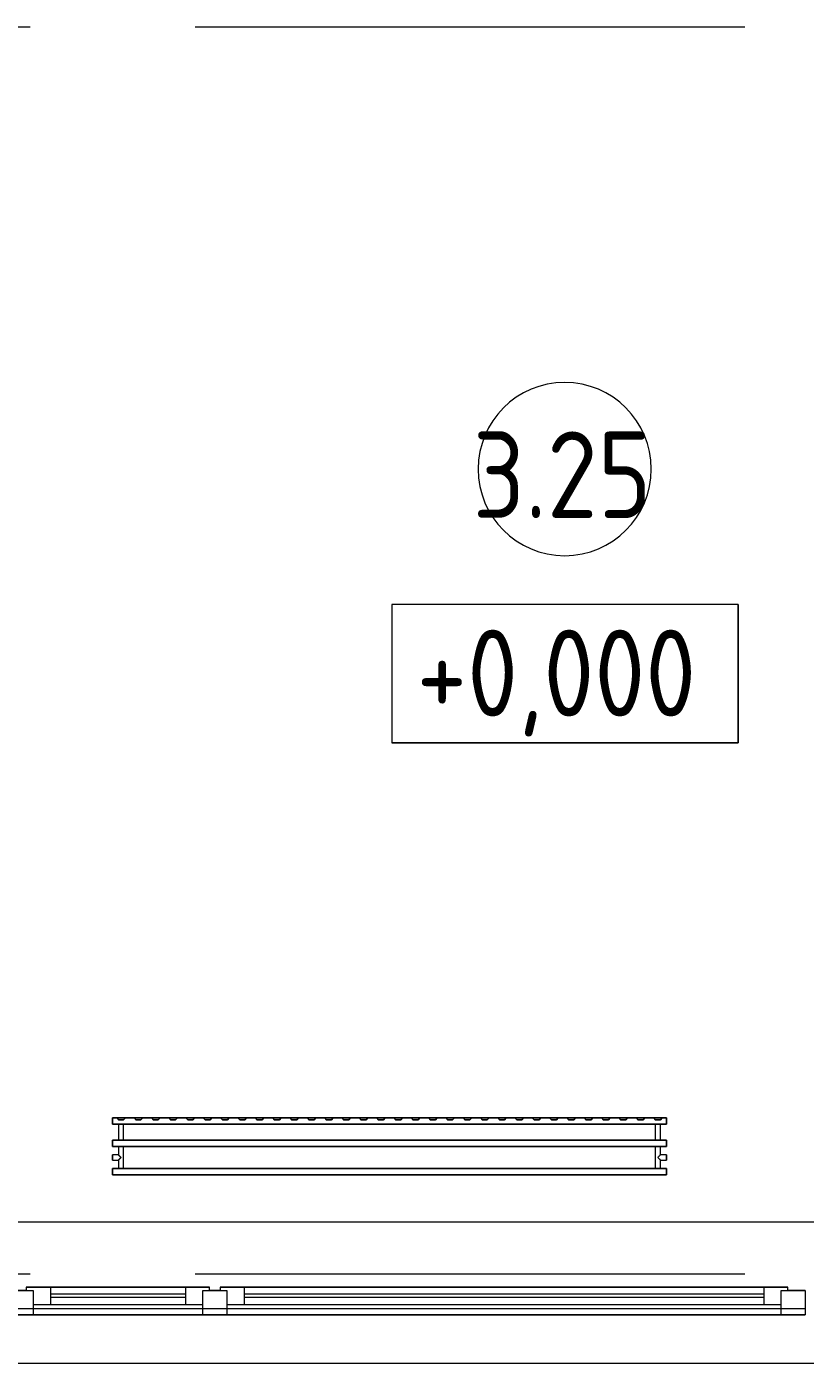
# Model space of a CAD drawing. Header units: millimetres. Extents: x 2623 to 210903, y -8553 to 29000.
# Drawn here: x 31127 to 33376, y -258 to 3600 of the extents above; entities that cross this region are included whole.
import ezdxf

# ---------------------------------------------------------------- set-up
doc = ezdxf.new("R2010")
doc.units = ezdxf.units.MM
doc.linetypes.add('Осевая', pattern=[3175, 635, -476.25, 1587.5, -476.25])
for name, color, linetype, lineweight in [('A-AREA-IDEN', 7, 'Continuous', 9), ('A-GLAZ', 7, 'Continuous', 9), ('A-WALL', 7, 'Continuous', 9), ('G-ANNO-DIMS', 7, 'Continuous', 9), ('I-WALL', 7, 'Continuous', 9), ('Оси-2', 7, 'Осевая', 9)]:
    doc.layers.add(name, color=color, linetype=linetype, lineweight=lineweight)
doc.layers.add('M-EQPM-1', color=7, linetype='Continuous', lineweight=9, true_color=0xaaaaaa)
doc.styles.add('GOST Common_5', font='GOST_Common.ttf', dxfattribs={"width": 0.9, "height": 250})

# ---------------------------------------------------------------- blocks, each defined once
blk = doc.blocks.new('120_Окно_СКБ_2Ст_Фрамуга сверху - 120_Окно_СКБ_2Ст_2300х2500_h_ ДОО-19727959-План монтажа стен и перегородок 3 этажа в осях 23-33')
at = {"layer": 'A-GLAZ'}
for p, q in [((-1150, -127), (-1150, -57)), ((-1150, -57), (-1080, -57)), ((1150, -57), (-1150, -57)), ((-1080, -57), (-1080, -127)), ((-1080, -57), (1080, -57)), ((520, -127), (520, -57)), ((520, -57), (590, -57)), ((590, -57), (590, -127)), ((1080, -127), (1080, -57)), ((1080, -57), (1150, -57)), ((1150, -57), (1150, -127)), ((520, -87), (-1080, -87)), ((-1080, -87), (-1080, -127)), ((-1030, -137), (-1030, -87)), ((-1030, -107), (470, -107)), ((470, -137), (470, -87)), ((520, -127), (520, -87)), ((1080, -87), (590, -87)), ((590, -87), (590, -127)), ((640, -137), (640, -87)), ((640, -107), (1030, -107)), ((1030, -137), (1030, -87)), ((1080, -127), (1080, -87)), ((-1080, -127), (-1150, -127)), ((-1150, -127), (-1100, -127)), ((-1080, -127), (-1100, -127)), ((-1100, -127), (-1100, -137)), ((-1100, -137), (540, -137)), ((540, -137), (-1100, -137)), ((470, -117), (-1030, -117)), ((590, -127), (520, -127)), ((540, -127), (520, -127)), ((540, -127), (570, -127)), ((540, -127), (570, -127)), ((540, -137), (540, -127)), ((590, -127), (570, -127)), ((570, -127), (570, -137)), ((570, -137), (1100, -137)), ((1100, -137), (570, -137)), ((1030, -117), (640, -117)), ((1150, -127), (1080, -127)), ((1100, -127), (1080, -127)), ((1100, -127), (1150, -127)), ((1100, -137), (1100, -127))]:
    blk.add_line(p, q, dxfattribs=at)
blk = doc.blocks.new('radiator_prado_classic_z_tip_30_po exemplyaru - Classic Z Тип 30-300-V40-План монтажа стен и перегородок 3 этажа в осях 23-33')
at = {"layer": 'M-EQPM-1'}
for p, q in [((0, 228), (0, 210)), ((1600, 228), (0, 228)), ((0, 210), (0, 228)), ((0, 228), (12.5, 228)), ((0, 210), (1600, 210)), ((17.5, 210), (0, 210)), ((12.5, 228), (37.5, 228)), ((37.5, 228), (12.5, 228)), ((12.5, 228), (37.5, 228)), ((12.5, 228), (17.5, 223)), ((12.5, 228), (17.5, 223)), ((32.5, 223), (17.5, 223)), ((17.5, 223), (32.5, 223)), ((17.5, 210), (17.5, 164)), ((17.5, 210), (17.5, 164)), ((21.2, 210), (17.5, 210)), ((17.5, 210), (26.9, 210)), ((32.5, 210), (17.5, 210)), ((17.5, 210), (32.5, 210)), ((31.5, 210), (18.5, 210)), ((32.5, 210), (21.2, 210)), ((26.9, 210), (32.2, 210)), ((32.2, 210), (32.5, 210)), ((32.5, 223), (37.5, 228)), ((37.5, 228), (32.5, 223)), ((32.5, 164), (32.5, 210)), ((32.5, 164), (32.5, 210)), ((1567.5, 210), (32.5, 210)), ((37.5, 228), (62.5, 228)), ((62.5, 228), (87.5, 228)), ((87.5, 228), (62.5, 228)), ((62.5, 228), (87.5, 228)), ((62.5, 228), (67.5, 223)), ((62.5, 228), (67.5, 223)), ((82.5, 223), (67.5, 223)), ((67.5, 223), (82.5, 223)), ((82.5, 223), (87.5, 228)), ((87.5, 228), (82.5, 223)), ((87.5, 228), (112.5, 228)), ((112.5, 228), (137.5, 228)), ((137.5, 228), (112.5, 228)), ((112.5, 228), (137.5, 228)), ((112.5, 228), (117.5, 223)), ((112.5, 228), (117.5, 223)), ((132.5, 223), (117.5, 223)), ((117.5, 223), (132.5, 223)), ((132.5, 223), (137.5, 228)), ((137.5, 228), (132.5, 223)), ((137.5, 228), (162.5, 228)), ((162.5, 228), (187.5, 228)), ((187.5, 228), (162.5, 228)), ((162.5, 228), (187.5, 228)), ((162.5, 228), (167.5, 223)), ((162.5, 228), (167.5, 223)), ((182.5, 223), (167.5, 223)), ((167.5, 223), (182.5, 223)), ((182.5, 223), (187.5, 228)), ((187.5, 228), (182.5, 223)), ((187.5, 228), (212.5, 228)), ((212.5, 228), (237.5, 228)), ((237.5, 228), (212.5, 228)), ((212.5, 228), (237.5, 228)), ((212.5, 228), (217.5, 223)), ((212.5, 228), (217.5, 223)), ((232.5, 223), (217.5, 223)), ((217.5, 223), (232.5, 223)), ((232.5, 223), (237.5, 228)), ((237.5, 228), (232.5, 223)), ((237.5, 228), (262.5, 228)), ((262.5, 228), (287.5, 228)), ((287.5, 228), (262.5, 228)), ((262.5, 228), (287.5, 228)), ((262.5, 228), (267.5, 223)), ((262.5, 228), (267.5, 223)), ((282.5, 223), (267.5, 223)), ((267.5, 223), (282.5, 223)), ((282.5, 223), (287.5, 228)), ((287.5, 228), (282.5, 223)), ((287.5, 228), (312.5, 228)), ((312.5, 228), (337.5, 228)), ((337.5, 228), (312.5, 228)), ((312.5, 228), (337.5, 228)), ((312.5, 228), (317.5, 223)), ((312.5, 228), (317.5, 223)), ((332.5, 223), (317.5, 223)), ((317.5, 223), (332.5, 223)), ((332.5, 223), (337.5, 228)), ((337.5, 228), (332.5, 223)), ((337.5, 228), (362.5, 228)), ((362.5, 228), (387.5, 228)), ((387.5, 228), (362.5, 228)), ((362.5, 228), (387.5, 228)), ((362.5, 228), (367.5, 223)), ((362.5, 228), (367.5, 223)), ((382.5, 223), (367.5, 223)), ((367.5, 223), (382.5, 223)), ((382.5, 223), (387.5, 228)), ((387.5, 228), (382.5, 223)), ((387.5, 228), (412.5, 228)), ((437.5, 228), (412.5, 228)), ((412.5, 228), (437.5, 228)), ((412.5, 228), (417.5, 223)), ((412.5, 228), (417.5, 223)), ((412.8, 228), (437.5, 228)), ((432.5, 223), (417.5, 223)), ((417.5, 223), (432.5, 223)), ((432.5, 223), (437.5, 228)), ((437.5, 228), (432.5, 223)), ((437.5, 228), (462.5, 228)), ((462.5, 228), (487.5, 228)), ((487.5, 228), (462.5, 228)), ((462.5, 228), (487.5, 228)), ((462.5, 228), (467.5, 223)), ((462.5, 228), (467.5, 223)), ((482.5, 223), (467.5, 223)), ((467.5, 223), (482.5, 223)), ((482.5, 223), (487.5, 228)), ((487.5, 228), (482.5, 223)), ((487.5, 228), (512.5, 228)), ((512.5, 228), (537.5, 228)), ((537.5, 228), (512.5, 228)), ((512.5, 228), (537.5, 228)), ((512.5, 228), (517.5, 223)), ((512.5, 228), (517.5, 223)), ((532.5, 223), (517.5, 223)), ((517.5, 223), (532.5, 223)), ((532.5, 223), (537.5, 228)), ((537.5, 228), (532.5, 223)), ((537.5, 228), (562.5, 228)), ((562.5, 228), (587.5, 228)), ((587.5, 228), (562.5, 228)), ((562.5, 228), (587.5, 228)), ((562.5, 228), (567.5, 223)), ((562.5, 228), (567.5, 223)), ((582.5, 223), (567.5, 223)), ((567.5, 223), (582.5, 223)), ((582.5, 223), (587.5, 228)), ((587.5, 228), (582.5, 223)), ((587.5, 228), (612.5, 228)), ((612.5, 228), (637.5, 228)), ((637.5, 228), (612.5, 228)), ((612.5, 228), (637.5, 228)), ((612.5, 228), (617.5, 223)), ((612.5, 228), (617.5, 223)), ((632.5, 223), (617.5, 223)), ((617.5, 223), (632.5, 223)), ((632.5, 223), (637.5, 228)), ((637.5, 228), (632.5, 223)), ((637.5, 228), (662.5, 228)), ((662.5, 228), (687.5, 228)), ((687.5, 228), (662.5, 228)), ((662.5, 228), (687.5, 228)), ((662.5, 228), (667.5, 223)), ((662.5, 228), (667.5, 223)), ((682.5, 223), (667.5, 223)), ((667.5, 223), (682.5, 223)), ((682.5, 223), (687.5, 228)), ((687.5, 228), (682.5, 223)), ((687.5, 228), (712.5, 228)), ((712.5, 228), (737.5, 228)), ((737.5, 228), (712.5, 228)), ((712.5, 228), (737.5, 228)), ((712.5, 228), (717.5, 223)), ((712.5, 228), (717.5, 223)), ((732.5, 223), (717.5, 223)), ((717.5, 223), (732.5, 223)), ((732.5, 223), (737.5, 228)), ((737.5, 228), (732.5, 223)), ((737.5, 228), (762.5, 228)), ((762.5, 228), (787.5, 228)), ((787.5, 228), (762.5, 228)), ((762.5, 228), (787.5, 228)), ((762.5, 228), (767.5, 223)), ((762.5, 228), (767.5, 223)), ((782.5, 223), (767.5, 223)), ((767.5, 223), (782.5, 223)), ((782.5, 223), (787.5, 228)), ((787.5, 228), (782.5, 223)), ((787.5, 228), (812.5, 228)), ((812.5, 228), (837.5, 228)), ((837.5, 228), (812.5, 228)), ((812.5, 228), (837.5, 228)), ((812.5, 228), (817.5, 223)), ((812.5, 228), (817.5, 223)), ((832.5, 223), (817.5, 223)), ((817.5, 223), (832.5, 223)), ((832.5, 223), (837.5, 228)), ((837.5, 228), (832.5, 223)), ((837.5, 228), (862.5, 228)), ((862.5, 228), (887.5, 228)), ((887.5, 228), (862.5, 228)), ((862.5, 228), (887.5, 228)), ((862.5, 228), (867.5, 223)), ((862.5, 228), (867.5, 223)), ((882.5, 223), (867.5, 223)), ((867.5, 223), (882.5, 223)), ((882.5, 223), (887.5, 228)), ((887.5, 228), (882.5, 223)), ((887.5, 228), (912.5, 228)), ((912.5, 228), (937.5, 228)), ((937.5, 228), (912.5, 228)), ((912.5, 228), (937.5, 228)), ((912.5, 228), (917.5, 223)), ((912.5, 228), (917.5, 223)), ((932.5, 223), (917.5, 223)), ((917.5, 223), (932.5, 223)), ((932.5, 223), (937.5, 228)), ((937.5, 228), (932.5, 223)), ((937.5, 228), (962.5, 228)), ((962.5, 228), (987.5, 228)), ((987.5, 228), (962.5, 228)), ((962.5, 228), (987.5, 228)), ((962.5, 228), (967.5, 223)), ((962.5, 228), (967.5, 223)), ((982.5, 223), (967.5, 223)), ((967.5, 223), (982.5, 223)), ((982.5, 223), (987.5, 228)), ((987.5, 228), (982.5, 223)), ((987.5, 228), (1012.5, 228)), ((1012.5, 228), (1037.5, 228)), ((1037.5, 228), (1012.5, 228)), ((1012.5, 228), (1037.5, 228)), ((1012.5, 228), (1017.5, 223)), ((1012.5, 228), (1017.5, 223)), ((1032.5, 223), (1017.5, 223)), ((1017.5, 223), (1032.5, 223)), ((1032.5, 223), (1037.5, 228)), ((1037.5, 228), (1032.5, 223)), ((1037.5, 228), (1062.5, 228)), ((1062.5, 228), (1087.5, 228)), ((1087.5, 228), (1062.5, 228)), ((1062.5, 228), (1087.5, 228)), ((1062.5, 228), (1067.5, 223)), ((1062.5, 228), (1067.5, 223)), ((1082.5, 223), (1067.5, 223)), ((1067.5, 223), (1082.5, 223)), ((1082.5, 223), (1087.5, 228)), ((1087.5, 228), (1082.5, 223)), ((1087.5, 228), (1112.5, 228)), ((1112.5, 228), (1137.5, 228)), ((1137.5, 228), (1112.5, 228)), ((1112.5, 228), (1137.5, 228)), ((1112.5, 228), (1117.5, 223)), ((1112.5, 228), (1117.5, 223)), ((1132.5, 223), (1117.5, 223)), ((1117.5, 223), (1132.5, 223)), ((1132.5, 223), (1137.5, 228)), ((1137.5, 228), (1132.5, 223)), ((1137.5, 228), (1162.5, 228)), ((1162.5, 228), (1187.5, 228)), ((1187.5, 228), (1162.5, 228)), ((1162.5, 228), (1187.5, 228)), ((1162.5, 228), (1167.5, 223)), ((1162.5, 228), (1167.5, 223)), ((1182.5, 223), (1167.5, 223)), ((1167.5, 223), (1182.5, 223)), ((1182.5, 223), (1187.5, 228)), ((1187.5, 228), (1182.5, 223)), ((1187.5, 228), (1212.5, 228)), ((1212.5, 228), (1237.5, 228)), ((1237.5, 228), (1212.5, 228)), ((1212.5, 228), (1237.5, 228)), ((1212.5, 228), (1217.5, 223)), ((1212.5, 228), (1217.5, 223)), ((1232.5, 223), (1217.5, 223)), ((1217.5, 223), (1232.5, 223)), ((1232.5, 223), (1237.5, 228)), ((1237.5, 228), (1232.5, 223)), ((1237.5, 228), (1262.5, 228)), ((1262.5, 228), (1287.5, 228)), ((1287.5, 228), (1262.5, 228)), ((1262.5, 228), (1287.5, 228)), ((1262.5, 228), (1267.5, 223)), ((1262.5, 228), (1267.5, 223)), ((1282.5, 223), (1267.5, 223)), ((1267.5, 223), (1282.5, 223)), ((1282.5, 223), (1287.5, 228)), ((1287.5, 228), (1282.5, 223)), ((1287.5, 228), (1312.5, 228)), ((1312.5, 228), (1337.5, 228)), ((1337.5, 228), (1312.5, 228)), ((1312.5, 228), (1337.5, 228)), ((1312.5, 228), (1317.5, 223)), ((1312.5, 228), (1317.5, 223)), ((1332.5, 223), (1317.5, 223)), ((1317.5, 223), (1332.5, 223)), ((1332.5, 223), (1337.5, 228)), ((1337.5, 228), (1332.5, 223)), ((1337.5, 228), (1362.5, 228)), ((1362.5, 228), (1387.5, 228)), ((1387.5, 228), (1362.5, 228)), ((1362.5, 228), (1387.5, 228)), ((1362.5, 228), (1367.5, 223)), ((1362.5, 228), (1367.5, 223)), ((1382.5, 223), (1367.5, 223)), ((1367.5, 223), (1382.5, 223)), ((1382.5, 223), (1387.5, 228)), ((1387.5, 228), (1382.5, 223)), ((1387.5, 228), (1412.5, 228)), ((1412.5, 228), (1437.5, 228)), ((1437.5, 228), (1412.5, 228)), ((1412.5, 228), (1437.5, 228)), ((1412.5, 228), (1417.5, 223)), ((1412.5, 228), (1417.5, 223)), ((1432.5, 223), (1417.5, 223)), ((1417.5, 223), (1432.5, 223)), ((1432.5, 223), (1437.5, 228)), ((1437.5, 228), (1432.5, 223)), ((1437.5, 228), (1462.5, 228)), ((1462.5, 228), (1487.5, 228)), ((1487.5, 228), (1462.5, 228)), ((1462.5, 228), (1487.5, 228)), ((1462.5, 228), (1467.5, 223)), ((1462.5, 228), (1467.5, 223)), ((1482.5, 223), (1467.5, 223)), ((1467.5, 223), (1482.5, 223)), ((1482.5, 223), (1487.5, 228)), ((1487.5, 228), (1482.5, 223)), ((1487.5, 228), (1512.5, 228)), ((1512.5, 228), (1537.5, 228)), ((1537.5, 228), (1512.5, 228)), ((1512.5, 228), (1537.5, 228)), ((1512.5, 228), (1517.5, 223)), ((1512.5, 228), (1517.5, 223)), ((1532.5, 223), (1517.5, 223)), ((1517.5, 223), (1532.5, 223)), ((1532.5, 223), (1537.5, 228)), ((1537.5, 228), (1532.5, 223)), ((1537.5, 228), (1562.5, 228)), ((1562.5, 228), (1587.5, 228)), ((1587.5, 228), (1562.5, 228)), ((1562.5, 228), (1587.5, 228)), ((1562.5, 228), (1567.5, 223)), ((1562.5, 228), (1567.5, 223)), ((1582.5, 223), (1567.5, 223)), ((1567.5, 223), (1582.5, 223)), ((1567.5, 210), (1567.5, 164)), ((1567.5, 210), (1567.5, 164)), ((1580.3, 210), (1567.5, 210)), ((1567.5, 210), (1582.5, 210)), ((1569.7, 210), (1567.5, 210)), ((1567.5, 210), (1576.9, 210)), ((1581.5, 210), (1568.5, 210)), ((1573.1, 210), (1569.7, 210)), ((1575, 210), (1573.1, 210)), ((1582.5, 210), (1575, 210)), ((1576.9, 210), (1578.7, 210)), ((1578.7, 210), (1582.2, 210)), ((1582.5, 210), (1580.3, 210)), ((1582.2, 210), (1582.5, 210)), ((1582.5, 223), (1587.5, 228)), ((1587.5, 228), (1582.5, 223)), ((1582.5, 164), (1582.5, 210)), ((1582.5, 164), (1582.5, 210)), ((1600, 210), (1582.5, 210)), ((1587.5, 228), (1600, 228)), ((1600, 210), (1600, 228)), ((1600, 228), (1600, 210)), ((1600, 164), (0, 164)), ((0, 164), (0, 146)), ((0, 146), (0, 164)), ((0, 164), (17.5, 164)), ((32.5, 164), (17.5, 164)), ((17.5, 164), (31.5, 164)), ((17.8, 164), (17.5, 164)), ((17.5, 164), (32.5, 164)), ((32.5, 164), (17.8, 164)), ((18.5, 164), (31.5, 164)), ((31.5, 164), (32.5, 164)), ((32.5, 164), (1567.5, 164)), ((1567.8, 164), (1567.5, 164)), ((1567.5, 164), (1582.5, 164)), ((1571.2, 164), (1567.5, 164)), ((1567.5, 164), (1582.2, 164)), ((1582.5, 164), (1567.8, 164)), ((1568.5, 164), (1581.5, 164)), ((1576.9, 164), (1571.2, 164)), ((1580.3, 164), (1576.9, 164)), ((1582.5, 164), (1580.3, 164)), ((1582.2, 164), (1582.5, 164)), ((1582.5, 164), (1600, 164)), ((1600, 146), (1600, 164)), ((1600, 164), (1600, 146)), ((0, 146), (1600, 146)), ((17.5, 146), (0, 146)), ((17.5, 121.5), (0, 121.5)), ((17.5, 121.5), (0, 121.5)), ((0, 121.5), (0, 121.2)), ((0, 106.5), (0, 121.5)), ((0, 121.2), (0, 106.8)), ((0, 121.2), (0, 120.5)), ((0, 120.5), (0, 121.2)), ((0, 121.2), (0, 121.2)), ((0, 120.5), (0, 119.3)), ((0, 119.3), (0, 120.5)), ((0, 119.3), (0, 117.8)), ((0, 117.8), (0, 119.3)), ((0, 117.8), (0, 115.9)), ((0, 115.9), (0, 117.8)), ((0, 115.9), (0, 114)), ((0, 114), (0, 115.9)), ((17.5, 146), (17.5, 121.5)), ((17.5, 146), (17.5, 121.5)), ((17.5, 146), (25, 146)), ((23.1, 146), (17.5, 146)), ((17.5, 146), (17.8, 146)), ((32.5, 146), (17.5, 146)), ((17.8, 146), (32.5, 146)), ((31.5, 146), (18.5, 146)), ((31.5, 146), (23.1, 146)), ((25, 146), (26.9, 146)), ((26.9, 146), (31.5, 146)), ((31.5, 146), (32.5, 146)), ((32.2, 146), (31.5, 146)), ((32.5, 146), (32.2, 146)), ((32.5, 82), (32.5, 146)), ((32.5, 82), (32.5, 146)), ((1567.5, 146), (32.5, 146)), ((1567.5, 146), (1567.5, 82)), ((1567.5, 146), (1567.5, 82)), ((1567.5, 146), (1581.5, 146)), ((1582.5, 146), (1567.5, 146)), ((1567.5, 146), (1575, 146)), ((1582.2, 146), (1567.5, 146)), ((1581.5, 146), (1568.5, 146)), ((1575, 146), (1581.5, 146)), ((1581.5, 146), (1582.2, 146)), ((1581.5, 146), (1582.2, 146)), ((1582.2, 146), (1582.5, 146)), ((1582.2, 146), (1582.5, 146)), ((1582.5, 146), (1582.2, 146)), ((1582.5, 121.5), (1582.5, 146)), ((1582.5, 121.5), (1582.5, 146)), ((1600, 146), (1582.5, 146)), ((1600, 121.5), (1582.5, 121.5)), ((1600, 121.5), (1582.5, 121.5)), ((1600, 121.5), (1600, 106.5)), ((1600, 121.2), (1600, 121.5)), ((1600, 121.5), (1600, 121.2)), ((1600, 121.2), (1600, 121.5)), ((1600, 106.8), (1600, 121.2)), ((1600, 121.2), (1600, 106.8)), ((1600, 119.3), (1600, 121.2)), ((1600, 112.1), (1600, 119.3)), ((0, 114), (0, 112.1)), ((0, 112.1), (0, 114)), ((0, 112.1), (0, 110.2)), ((0, 110.2), (0, 112.1)), ((0, 110.2), (0, 108.7)), ((0, 108.7), (0, 110.2)), ((0, 108.7), (0, 106.8)), ((0, 106.8), (0, 108.7)), ((0, 106.8), (0, 106.5)), ((0, 106.8), (0, 106.8)), ((0, 106.5), (17.5, 106.5)), ((0, 106.5), (17.5, 106.5)), ((1600, 82), (0, 82)), ((0, 82), (0, 64)), ((0, 64), (0, 82)), ((0, 82), (17.5, 82)), ((17.5, 106.5), (17.5, 82)), ((17.5, 106.5), (17.5, 82)), ((18.5, 82), (17.5, 82)), ((17.5, 82), (32.5, 82)), ((17.8, 82), (17.5, 82)), ((17.5, 82), (32.5, 82)), ((32.5, 82), (17.8, 82)), ((19.7, 82), (18.5, 82)), ((18.5, 82), (31.5, 82)), ((32.5, 82), (19.7, 82)), ((32.5, 82), (1567.5, 82)), ((1571.2, 82), (1567.5, 82)), ((1567.5, 82), (1582.5, 82)), ((1571.2, 82), (1567.5, 82)), ((1567.5, 82), (1567.8, 82)), ((1567.8, 82), (1569.7, 82)), ((1568.5, 82), (1581.5, 82)), ((1569.7, 82), (1571.2, 82)), ((1573.1, 82), (1571.2, 82)), ((1580.3, 82), (1571.2, 82)), ((1571.2, 82), (1573.1, 82)), ((1575, 82), (1573.1, 82)), ((1573.1, 82), (1575, 82)), ((1576.9, 82), (1575, 82)), ((1575, 82), (1582.5, 82)), ((1578.7, 82), (1576.9, 82)), ((1580.3, 82), (1578.7, 82)), ((1581.5, 82), (1580.3, 82)), ((1582.5, 82), (1580.3, 82)), ((1582.2, 82), (1581.5, 82)), ((1582.5, 82), (1582.2, 82)), ((1582.5, 82), (1582.5, 106.5)), ((1582.5, 106.5), (1600, 106.5)), ((1582.5, 82), (1582.5, 106.5)), ((1582.5, 106.5), (1600, 106.5)), ((1582.5, 82), (1600, 82)), ((1600, 106.8), (1600, 112.1)), ((1600, 106.5), (1600, 106.8)), ((1600, 106.8), (1600, 106.5)), ((1600, 106.5), (1600, 106.8)), ((1600, 64), (1600, 82)), ((1600, 82), (1600, 64)), ((1600, 64), (0, 64)), ((0, 64), (1600, 64))]:
    blk.add_line(p, q, dxfattribs=at)
for points, knots in [([(17.8, 121.2), (17.7, 121.3), (17.7, 121.3), (17.5, 121.5), (17.5, 121.5), (17.5, 121.5)], [0.8571429, 0.8571429, 0.8571429, 0.8571429, 0.8928571, 0.9285714, 1, 1, 1, 1]), ([(17.5, 121.5), (17.5, 121.5), (17.5, 121.5), (17.7, 121.3), (17.7, 121.3), (17.8, 121.2)], [0, 0, 0, 0, 0.0714286, 0.1071429, 0.1428571, 0.1428571, 0.1428571, 0.1428571]), ([(17.5, 121.5), (17.5, 121.5), (17.5, 121.5), (17.7, 121.3), (17.7, 121.3), (17.8, 121.2)], [0, 0, 0, 0, 0.0714286, 0.1071429, 0.1428571, 0.1428571, 0.1428571, 0.1428571]), ([(25, 114), (24.5, 114.5), (23.6, 115.4), (22.4, 116.6), (21.6, 117.4), (21.1, 117.9), (20.8, 118.2), (20.5, 118.5), (20.2, 118.8), (19.8, 119.1), (19.6, 119.4), (19.3, 119.7), (19, 120), (18.7, 120.3), (18.5, 120.5), (18.3, 120.7), (18.1, 120.9), (17.9, 121.1), (17.8, 121.2), (17.7, 121.3), (17.5, 121.5), (17.5, 121.5), (17.5, 121.5)], [0, 0, 0, 0, 0.142857, 0.285714, 0.357143, 0.392857, 0.428571, 0.464286, 0.5, 0.535714, 0.571429, 0.607143, 0.642857, 0.678571, 0.714286, 0.75, 0.785714, 0.821429, 0.857143, 0.892857, 0.928571, 1, 1, 1, 1]), ([(17.8, 121.2), (17.8, 121.2), (17.9, 121.1), (18.1, 120.9), (18.3, 120.7), (18.5, 120.5), (18.7, 120.3), (19, 120), (19.3, 119.7), (19.6, 119.4), (19.8, 119.1), (20.3, 118.7), (20.7, 118.3), (21.1, 117.9), (21.6, 117.4), (22.4, 116.6), (23.1, 115.9), (23.6, 115.4)], [0.1428571, 0.1428571, 0.1428571, 0.1428571, 0.1785714, 0.2142857, 0.25, 0.2857143, 0.3214286, 0.3571429, 0.3928571, 0.4285714, 0.4642857, 0.5, 0.5714286, 0.6071429, 0.6428571, 0.7142857, 0.8571429, 0.8571429, 0.8571429, 0.8571429]), ([(19.6, 119.4), (19.7, 119.3), (19.9, 119.2), (20.3, 118.7), (20.6, 118.4), (20.8, 118.2)], [0.4285714, 0.4285714, 0.4285714, 0.4285714, 0.4642857, 0.5, 0.5714286, 0.5714286, 0.5714286, 0.5714286]), ([(22.1, 116.9), (21.9, 117.1), (21.6, 117.4), (21.1, 117.9), (20.9, 118.1), (20.8, 118.2)], [0.2857143, 0.2857143, 0.2857143, 0.2857143, 0.3571429, 0.3928571, 0.4285714, 0.4285714, 0.4285714, 0.4285714]), ([(20.8, 118.2), (20.9, 118.1), (21.1, 117.9), (21.6, 117.4), (21.9, 117.1), (22.1, 116.9)], [0.5714286, 0.5714286, 0.5714286, 0.5714286, 0.6071429, 0.6428571, 0.7142857, 0.7142857, 0.7142857, 0.7142857]), ([(1575, 114), (1575.5, 114.5), (1576.4, 115.4), (1577.6, 116.6), (1578.4, 117.4), (1578.9, 117.9), (1579.2, 118.2), (1579.5, 118.5), (1579.8, 118.8), (1580.1, 119.2), (1580.4, 119.4), (1580.7, 119.7), (1581, 120), (1581.3, 120.3), (1581.5, 120.5), (1581.7, 120.7), (1581.9, 120.9), (1582.1, 121.1), (1582.2, 121.2), (1582.3, 121.3), (1582.5, 121.5), (1582.5, 121.5), (1582.5, 121.5)], [0, 0, 0, 0, 0.142857, 0.285714, 0.357143, 0.392857, 0.428571, 0.464286, 0.5, 0.535714, 0.571429, 0.607143, 0.642857, 0.678571, 0.714286, 0.75, 0.785714, 0.821429, 0.857143, 0.892857, 0.928571, 1, 1, 1, 1]), ([(1579.2, 118.2), (1579.1, 118.1), (1578.9, 117.9), (1578.4, 117.4), (1577.6, 116.6), (1576.9, 115.9), (1576.4, 115.4)], [0.5714286, 0.5714286, 0.5714286, 0.5714286, 0.6071429, 0.6428571, 0.7142857, 0.8571429, 0.8571429, 0.8571429, 0.8571429]), ([(1576.4, 115.4), (1576.9, 115.9), (1577.6, 116.6), (1578.4, 117.4), (1578.9, 117.9), (1579.1, 118.1), (1579.2, 118.2)], [0.1428571, 0.1428571, 0.1428571, 0.1428571, 0.2857143, 0.3571429, 0.3928571, 0.4285714, 0.4285714, 0.4285714, 0.4285714]), ([(1579.2, 118.2), (1579.1, 118.1), (1578.9, 117.9), (1578.4, 117.4), (1578.1, 117.1), (1577.9, 116.9)], [0.5714286, 0.5714286, 0.5714286, 0.5714286, 0.6071429, 0.6428571, 0.7142857, 0.7142857, 0.7142857, 0.7142857]), ([(1582.2, 121.2), (1582.2, 121.2), (1582.1, 121.1), (1581.9, 120.9), (1581.7, 120.7), (1581.5, 120.5), (1581.3, 120.3), (1581, 120), (1580.7, 119.7), (1580.4, 119.4), (1580.1, 119.2), (1579.7, 118.7), (1579.4, 118.4), (1579.2, 118.2)], [0.1428571, 0.1428571, 0.1428571, 0.1428571, 0.1785714, 0.2142857, 0.25, 0.2857143, 0.3214286, 0.3571429, 0.3928571, 0.4285714, 0.4642857, 0.5, 0.5714286, 0.5714286, 0.5714286, 0.5714286]), ([(1580.4, 119.4), (1580.3, 119.3), (1580.1, 119.2), (1579.7, 118.7), (1579.4, 118.4), (1579.2, 118.2)], [0.4285714, 0.4285714, 0.4285714, 0.4285714, 0.4642857, 0.5, 0.5714286, 0.5714286, 0.5714286, 0.5714286]), ([(1582.5, 121.5), (1582.5, 121.5), (1582.5, 121.5), (1582.3, 121.3), (1582.3, 121.3), (1582.2, 121.2)], [0, 0, 0, 0, 0.0714286, 0.1071429, 0.1428571, 0.1428571, 0.1428571, 0.1428571]), ([(1582.5, 121.5), (1582.5, 121.5), (1582.5, 121.5), (1582.3, 121.3), (1582.3, 121.3), (1582.2, 121.2)], [0, 0, 0, 0, 0.0714286, 0.1071429, 0.1428571, 0.1428571, 0.1428571, 0.1428571]), ([(1582.2, 121.2), (1582.3, 121.3), (1582.3, 121.3), (1582.5, 121.5), (1582.5, 121.5), (1582.5, 121.5)], [0.8571429, 0.8571429, 0.8571429, 0.8571429, 0.8928571, 0.9285714, 1, 1, 1, 1]), ([(17.5, 106.5), (17.5, 106.5), (17.5, 106.5), (17.7, 106.7), (17.8, 106.8), (17.9, 106.9), (18.1, 107.1), (18.3, 107.3), (18.5, 107.5), (18.7, 107.7), (19, 108), (19.3, 108.3), (19.6, 108.6), (19.8, 108.9), (20.3, 109.3), (20.7, 109.7), (21.1, 110.1), (21.6, 110.6), (22.4, 111.4), (23.6, 112.6), (24.5, 113.5), (25, 114)], [0, 0, 0, 0, 0.071429, 0.107143, 0.142857, 0.178571, 0.214286, 0.25, 0.285714, 0.321429, 0.357143, 0.392857, 0.428571, 0.464286, 0.5, 0.571429, 0.607143, 0.642857, 0.714286, 0.857143, 1, 1, 1, 1]), ([(17.5, 106.5), (17.5, 106.5), (17.5, 106.5), (17.7, 106.7), (17.7, 106.7), (17.8, 106.8)], [0, 0, 0, 0, 0.0714286, 0.1071429, 0.1428571, 0.1428571, 0.1428571, 0.1428571]), ([(17.8, 106.8), (17.7, 106.7), (17.7, 106.7), (17.5, 106.5), (17.5, 106.5), (17.5, 106.5)], [0.8571429, 0.8571429, 0.8571429, 0.8571429, 0.8928571, 0.9285714, 1, 1, 1, 1]), ([(17.8, 106.8), (17.7, 106.7), (17.7, 106.7), (17.5, 106.5), (17.5, 106.5), (17.5, 106.5)], [0.8571429, 0.8571429, 0.8571429, 0.8571429, 0.8928571, 0.9285714, 1, 1, 1, 1]), ([(22.1, 111.1), (21.9, 110.9), (21.6, 110.6), (21.1, 110.1), (20.8, 109.8), (20.5, 109.5), (20.2, 109.2), (19.8, 108.9), (19.6, 108.6), (19.3, 108.3), (19, 108), (18.7, 107.7), (18.5, 107.5), (18.3, 107.3), (18.1, 107.1), (17.9, 106.9), (17.8, 106.8), (17.8, 106.8)], [0.2857143, 0.2857143, 0.2857143, 0.2857143, 0.3571429, 0.3928571, 0.4285714, 0.4642857, 0.5, 0.5357143, 0.5714286, 0.6071429, 0.6428571, 0.6785714, 0.7142857, 0.75, 0.7857143, 0.8214286, 0.8571429, 0.8571429, 0.8571429, 0.8571429]), ([(18.5, 107.5), (18.6, 107.6), (18.7, 107.7), (19, 108), (19.3, 108.3), (19.6, 108.6), (19.9, 108.8), (20.3, 109.3), (20.6, 109.6), (20.8, 109.8)], [0.2857143, 0.2857143, 0.2857143, 0.2857143, 0.3214286, 0.3571429, 0.3928571, 0.4285714, 0.4642857, 0.5, 0.5714286, 0.5714286, 0.5714286, 0.5714286]), ([(20.8, 109.8), (20.9, 109.9), (21.1, 110.1), (21.6, 110.6), (21.9, 110.9), (22.1, 111.1)], [0.5714286, 0.5714286, 0.5714286, 0.5714286, 0.6071429, 0.6428571, 0.7142857, 0.7142857, 0.7142857, 0.7142857]), ([(22.1, 111.1), (21.9, 110.9), (21.6, 110.6), (21.1, 110.1), (20.9, 109.9), (20.8, 109.8)], [0.2857143, 0.2857143, 0.2857143, 0.2857143, 0.3571429, 0.3928571, 0.4285714, 0.4285714, 0.4285714, 0.4285714]), ([(1582.5, 106.5), (1582.5, 106.5), (1582.5, 106.5), (1582.3, 106.7), (1582.2, 106.8), (1582.1, 106.9), (1581.9, 107.1), (1581.7, 107.3), (1581.5, 107.5), (1581.3, 107.7), (1581, 108), (1580.7, 108.3), (1580.4, 108.6), (1580.1, 108.8), (1579.7, 109.3), (1579.3, 109.7), (1578.9, 110.1), (1578.4, 110.6), (1577.6, 111.4), (1576.4, 112.6), (1575.5, 113.5), (1575, 114)], [0, 0, 0, 0, 0.071429, 0.107143, 0.142857, 0.178571, 0.214286, 0.25, 0.285714, 0.321429, 0.357143, 0.392857, 0.428571, 0.464286, 0.5, 0.571429, 0.607143, 0.642857, 0.714286, 0.857143, 1, 1, 1, 1]), ([(1577.9, 111.1), (1578.1, 110.9), (1578.4, 110.6), (1578.9, 110.1), (1579.1, 109.9), (1579.2, 109.8)], [0.2857143, 0.2857143, 0.2857143, 0.2857143, 0.3571429, 0.3928571, 0.4285714, 0.4285714, 0.4285714, 0.4285714]), ([(1577.9, 111.1), (1578.1, 110.9), (1578.4, 110.6), (1578.9, 110.1), (1579.2, 109.8), (1579.5, 109.5), (1579.8, 109.2), (1580.1, 108.8), (1580.4, 108.6), (1580.7, 108.3), (1581, 108), (1581.3, 107.7), (1581.5, 107.5), (1581.7, 107.3), (1581.9, 107.1), (1582.1, 106.9), (1582.2, 106.8), (1582.2, 106.8)], [0.2857143, 0.2857143, 0.2857143, 0.2857143, 0.3571429, 0.3928571, 0.4285714, 0.4642857, 0.5, 0.5357143, 0.5714286, 0.6071429, 0.6428571, 0.6785714, 0.7142857, 0.75, 0.7857143, 0.8214286, 0.8571429, 0.8571429, 0.8571429, 0.8571429]), ([(1582.2, 106.8), (1582.2, 106.8), (1582.1, 106.9), (1581.9, 107.1), (1581.7, 107.3), (1581.5, 107.5), (1581.3, 107.7), (1581, 108), (1580.7, 108.3), (1580.4, 108.6), (1580.1, 108.8), (1579.7, 109.3), (1579.3, 109.7), (1578.9, 110.1), (1578.4, 110.6), (1578.1, 110.9), (1577.9, 111.1)], [0.1428571, 0.1428571, 0.1428571, 0.1428571, 0.1785714, 0.2142857, 0.25, 0.2857143, 0.3214286, 0.3571429, 0.3928571, 0.4285714, 0.4642857, 0.5, 0.5714286, 0.6071429, 0.6428571, 0.7142857, 0.7142857, 0.7142857, 0.7142857]), ([(1582.2, 106.8), (1582.3, 106.7), (1582.3, 106.7), (1582.5, 106.5), (1582.5, 106.5), (1582.5, 106.5)], [0.8571429, 0.8571429, 0.8571429, 0.8571429, 0.8928571, 0.9285714, 1, 1, 1, 1]), ([(1582.2, 106.8), (1582.3, 106.7), (1582.3, 106.7), (1582.5, 106.5), (1582.5, 106.5), (1582.5, 106.5)], [0.8571429, 0.8571429, 0.8571429, 0.8571429, 0.8928571, 0.9285714, 1, 1, 1, 1]), ([(1582.5, 106.5), (1582.5, 106.5), (1582.5, 106.5), (1582.3, 106.7), (1582.3, 106.7), (1582.2, 106.8)], [0, 0, 0, 0, 0.0714286, 0.1071429, 0.1428571, 0.1428571, 0.1428571, 0.1428571])]:
    blk.add_open_spline(points, degree=3, knots=knots, dxfattribs=at)
for points in [[(20.8, 118.2), (20.7, 118.3), (20.5, 118.5), (20.2, 118.8), (19.9, 119.2), (19.6, 119.4), (19.3, 119.7), (19, 120), (18.7, 120.3), (18.5, 120.5), (18.3, 120.7), (18.1, 120.9), (17.9, 121.1), (17.8, 121.2), (17.8, 121.2)], [(17.8, 121.2), (17.8, 121.2), (17.9, 121.1), (18.1, 120.9), (18.3, 120.7), (18.5, 120.5), (18.7, 120.3), (19, 120), (19.3, 119.7), (19.5, 119.5), (19.6, 119.4)], [(23.6, 115.4), (23.1, 115.9), (22.6, 116.4), (22.1, 116.9)], [(22.1, 116.9), (22.6, 116.4), (23.1, 115.9), (23.6, 115.4)], [(1577.9, 116.9), (1577.4, 116.4), (1576.9, 115.9), (1576.4, 115.4)], [(1579.2, 118.2), (1579.3, 118.3), (1579.5, 118.5), (1579.8, 118.8), (1580.1, 119.2), (1580.4, 119.4), (1580.7, 119.7), (1581, 120), (1581.3, 120.3), (1581.4, 120.4), (1581.5, 120.5)], [(1581.5, 120.5), (1581.4, 120.4), (1581.3, 120.3), (1581, 120), (1580.7, 119.7), (1580.5, 119.5), (1580.4, 119.4)], [(1582.2, 121.2), (1582.2, 121.2), (1582.1, 121.1), (1581.9, 120.9), (1581.7, 120.7), (1581.6, 120.6), (1581.5, 120.5)], [(1581.5, 120.5), (1581.6, 120.6), (1581.7, 120.7), (1581.9, 120.9), (1582.1, 121.1), (1582.2, 121.2), (1582.2, 121.2)], [(19.6, 108.6), (19.5, 108.5), (19.3, 108.3), (19, 108), (18.7, 107.7), (18.5, 107.5), (18.3, 107.3), (18.1, 107.1), (17.9, 106.9), (17.8, 106.8), (17.8, 106.8)], [(17.8, 106.8), (17.8, 106.8), (17.9, 106.9), (18.1, 107.1), (18.3, 107.3), (18.4, 107.4), (18.5, 107.5)], [(20.8, 109.8), (20.7, 109.7), (20.5, 109.5), (20.2, 109.2), (19.9, 108.8), (19.7, 108.7), (19.6, 108.6)], [(25, 114), (24.5, 113.5), (23.6, 112.6), (22.6, 111.6), (22.1, 111.1)], [(22.1, 111.1), (22.6, 111.6), (23.1, 112.1), (23.6, 112.6)], [(23.6, 112.6), (23.1, 112.1), (22.6, 111.6), (22.1, 111.1)], [(25, 114), (24.5, 114.5), (24, 115), (23.6, 115.4)], [(23.6, 115.4), (24, 115), (24.5, 114.5), (25, 114)], [(23.6, 115.4), (24, 115), (24.5, 114.5), (25, 114)], [(23.6, 112.6), (24, 113), (24.5, 113.5), (25, 114)], [(25, 114), (24.5, 113.5), (24, 113), (23.6, 112.6)], [(1576.4, 115.4), (1576, 115), (1575.5, 114.5), (1575, 114)], [(1576.4, 115.4), (1576, 115), (1575.5, 114.5), (1575, 114)], [(1575, 114), (1575.5, 114.5), (1576, 115), (1576.4, 115.4)], [(1575, 114), (1575.5, 113.5), (1576.4, 112.6), (1577.4, 111.6), (1577.9, 111.1)], [(1575, 114), (1575.5, 113.5), (1576.4, 112.6), (1577.4, 111.6), (1577.9, 111.1)], [(1577.9, 111.1), (1577.4, 111.6), (1576.4, 112.6), (1575.5, 113.5), (1575, 114)], [(1579.2, 109.8), (1579.3, 109.7), (1579.5, 109.5), (1579.8, 109.2), (1580.1, 108.8), (1580.3, 108.7), (1580.4, 108.6)], [(1580.4, 108.6), (1580.5, 108.5), (1580.7, 108.3), (1581, 108), (1581.3, 107.7), (1581.4, 107.6), (1581.5, 107.5)], [(1581.5, 107.5), (1581.6, 107.4), (1581.7, 107.3), (1581.9, 107.1), (1582.1, 106.9), (1582.2, 106.8), (1582.2, 106.8)]]:
    blk.add_open_spline(points, degree=3, dxfattribs=at)
blk = doc.blocks.new('Марка_Помещения - Номер-25198446-План монтажа стен и перегородок 3 этажа в осях 23-33')
at = {"layer": 'A-AREA-IDEN'}
for start, end in [(360, 180), (180, 360)]:
    blk.add_arc((0, 0), 2.5, start, end, dxfattribs=at)
blk = doc.blocks.new('Высотные отметки - 10х4_h_-17668695-План монтажа стен и перегородок 3 этажа в осях 23-33')
at = {"layer": 'G-ANNO-DIMS'}
for p, q in [((-5, 4), (-5, 0)), ((5, 4), (-5, 4)), ((5, 4), (-5, 4)), ((-5, 4), (-5, 0)), ((5, 4), (5, 0)), ((5, 0), (5, 4)), ((5, 0), (-5, 0)), ((-5, 0), (5, 0))]:
    blk.add_line(p, q, dxfattribs=at)

msp = doc.modelspace()

# ---------------------------------------------------------------- linework, layer by layer
at = {"layer": 'A-WALL'}
for p, q in [((31075.7, -100), (33375.7, -100)), ((29025.7, -258), (44325.7, -258))]:
    msp.add_line(p, q, dxfattribs=at)
at = {"layer": 'I-WALL'}
msp.add_line((30825.7, 150), (35325.7, 150), dxfattribs=at)
at = {"layer": 'Оси-2'}
for p, q in [((20977.5, 3600), (59025.7, 3600)), ((20977.5, 0), (59025.7, 0))]:
    msp.add_line(p, q, dxfattribs=at)

# ---------------------------------------------------------------- block references
at = {"layer": 'A-AREA-IDEN', "xscale": 99.99999999999993, "yscale": 99.99999999999993, "zscale": 99.99999999999993}
msp.add_blockref('Марка_Помещения - Номер-25198446-План монтажа стен и перегородок 3 этажа в осях 23-33', (32681, 2323.1), dxfattribs=at)
at = {"layer": 'A-GLAZ', "rotation": 180}
msp.add_blockref('120_Окно_СКБ_2Ст_Фрамуга сверху - 120_Окно_СКБ_2Ст_2300х2500_h_ ДОО-19727959-План монтажа стен и перегородок 3 этажа в осях 23-33', (32225.7, -175), dxfattribs=at)
at = {"layer": 'G-ANNO-DIMS', "xscale": 99.99999999999993, "yscale": 99.99999999999993, "zscale": 99.99999999999993}
msp.add_blockref('Высотные отметки - 10х4_h_-17668695-План монтажа стен и перегородок 3 этажа в осях 23-33', (32681.8, 1532.7), dxfattribs=at)
at = {"layer": 'M-EQPM-1'}
msp.add_blockref('radiator_prado_classic_z_tip_30_po exemplyaru - Classic Z Тип 30-300-V40-План монтажа стен и перегородок 3 этажа в осях 23-33', (31374.9, 222), dxfattribs=at)

# ---------------------------------------------------------------- texts
at = {"layer": 'A-AREA-IDEN', "insert": (32415.3, 2431.7), "char_height": 250, "width": 663.797, "attachment_point": 1, "style": 'GOST Common_5'}
msp.add_mtext('3.25', dxfattribs=at)
at = {"layer": 'G-ANNO-DIMS', "insert": (32253.2, 1859.4), "char_height": 250, "width": 1028.823, "attachment_point": 1, "line_spacing_factor": 1.022761, "style": 'GOST Common_5'}
msp.add_mtext('+0,000', dxfattribs=at)

doc.saveas('drawing.dxf')
